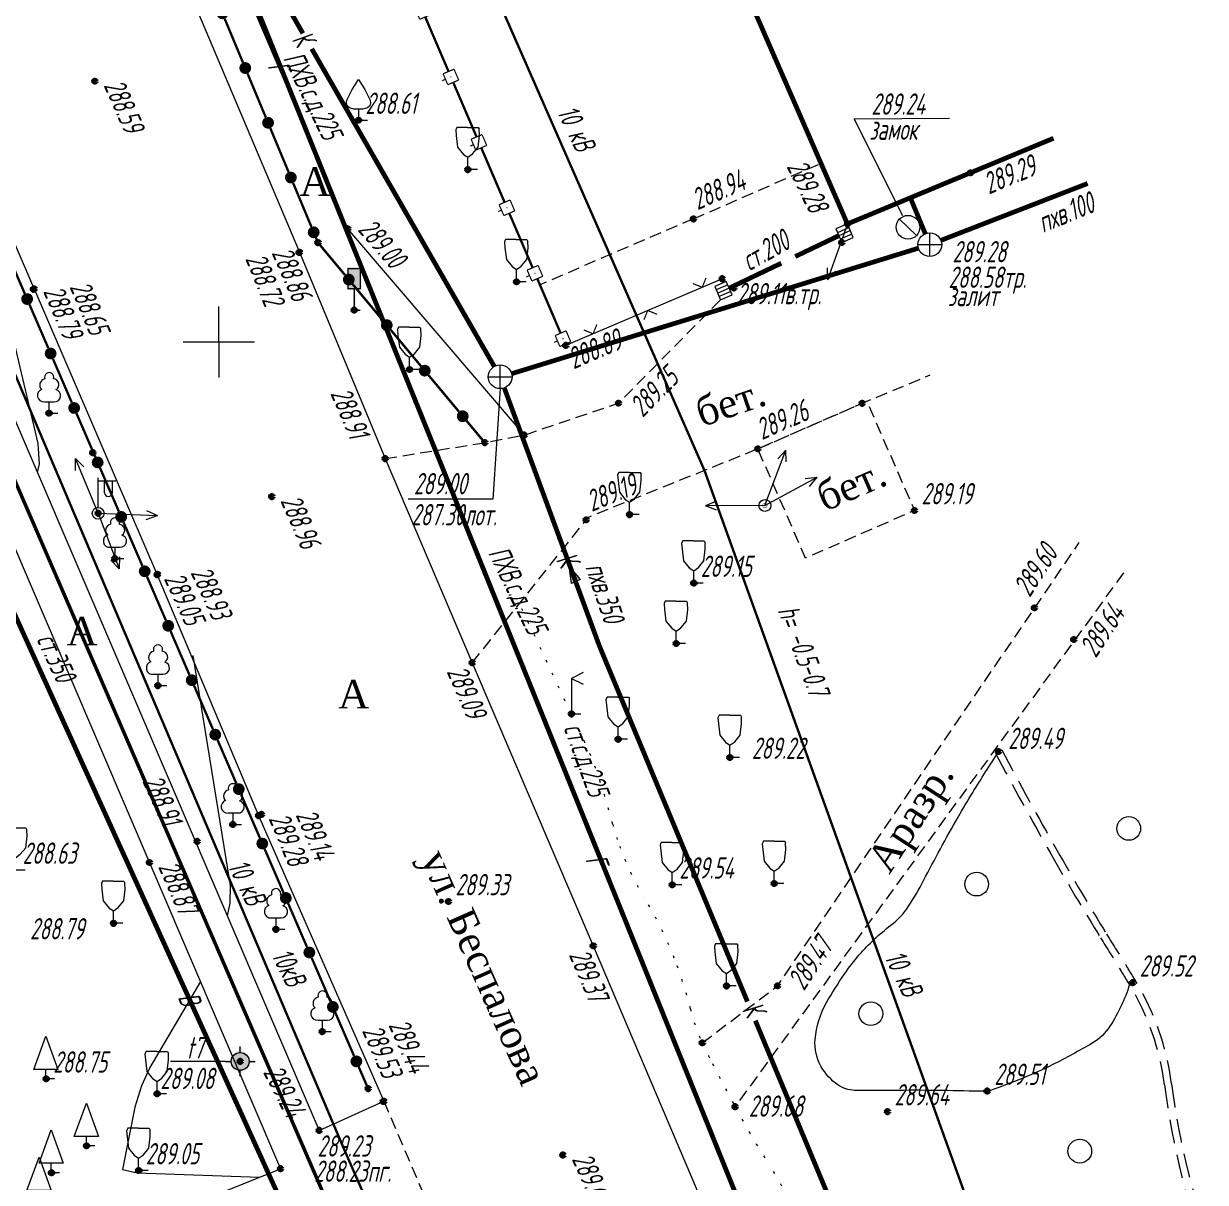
# Model space of a CAD drawing. Header units: metres. Extents: x 1687 to 3282, y 1191 to 1671.
# Drawn here: x 1930.33 to 1980.16, y 1410 to 1458.84 of the extents above; entities that cross this region are included whole.
import ezdxf

# ---------------------------------------------------------------- set-up
doc = ezdxf.new("R2010")
doc.units = ezdxf.units.M
doc.set_wipeout_variables(frame=1)
for name, pattern in [('71100000a', [1, 0, -1]), ('COMMUN', [6, 5, -1]), ('DASHED', [0.75, 0.5, -0.25]), ('DASHEDX2', [1.5, 1, -0.5])]:
    doc.linetypes.add(name, pattern=pattern)
for name, color, linetype, lineweight, transparency in [('31252100', 7, 'Continuous', 18, 0.65), ('51361800', 7, 'Continuous', 18, 0.65), ('51361990', 7, 'Continuous', 18, 0.65), ('51472300', 7, 'Continuous', 18, 0.65), ('51478610', 7, 'Continuous', 18, 0.65), ('62221000', 7, 'Continuous', 18, 0.65), ('71100000', 7, 'Continuous', 18, 0.65), ('71133100', 7, 'Continuous', 18, 0.65), ('71133200', 7, 'Continuous', 18, 0.65), ('71133300', 7, 'Continuous', 18, 0.65), ('71133800', 7, 'Continuous', 18, 0.65), ('82211000', 7, 'Continuous', 18, 0.65), ('82212100', 7, 'Continuous', 18, 0.65), ('82323000', 7, 'Continuous', 18, 0.65), ('Commun', 7, 'Continuous', 18, 0.65), ('ELE_SKLAD', 7, 'Continuous', 18, 0.65), ('GEO_POINTS', 7, 'Continuous', 18, 0.65), ('Grid', 7, 'Continuous', 18, 0.65), ('Otm', 7, 'Continuous', 18, 0.65), ('R_Поверхность7_CNT-MIN', 7, 'Continuous', 18, 0.65), ('R_Поверхность9_CNT-MIN', 7, 'Continuous', 18, 0.65), ('Sit', 7, 'Continuous', 18, 0.65), ('Text', 7, 'Continuous', 18, 0.65), ('Text_com', 7, 'Continuous', 18, 0.65), ('Us_znak', 7, 'Continuous', 18, 0.65), ('Us_znak_fon', 7, 'Continuous', 18, 0.65)]:
    doc.layers.add(name, color=color, linetype=linetype, lineweight=lineweight, transparency=transparency)
doc.styles.add('eskd', font='ESKD1.shx', dxfattribs={"width": 1.2, "oblique": 15})
doc.styles.get("Standard").update_dxf_attribs({"font": 'GOST_0.TTF', "oblique": 15})
doc.styles.add('style1', font='times.ttf', dxfattribs={"height": 1})
doc.linetypes.add('KABELww_500', pattern='A,0.0001,-0.4,[131,ltypeshp.shx,S=0.4,R=90,X=0.4,Y=-0.4],0.2,[131,ltypeshp.shx,S=0.2,R=90,X=0.4,Y=-0.2],3.6,[131,ltypeshp.shx,S=0.2,R=-90,X=-0.4,Y=0.2],0.2,[131,ltypeshp.shx,S=0.4,R=-90,X=-0.4,Y=0.4],-0.8,4,-0.4', length=9.6001)
doc.linetypes.add('ПОДЗ_ЛИНИИ_СВЯЗИ', pattern='A,4.8,-0.2,[133,ltypeshp.shx,S=0.2,R=0,X=-0.2,Y=0],-0.2,4.8,-2', length=12)

# ---------------------------------------------------------------- blocks, each defined once
blk = doc.blocks.new('71133100')
for p, q in [((-0.39, 0.96), (0.43, 0.96)), ((0, 0.96), (0, 0)), ((0, 0), (0.75, 0))]:
    blk.add_line(p, q)
for centre, radius, start, end in [((0.01, 3.04), 0.39, 339.52, 198.62), ((-0.439, 1.495), 0.538, 107.10582, 275.23057), ((-0.26, 2.38), 0.52, 101.09, 227.21), ((0.33, 2.4), 0.5, 301.87, 85.62), ((0.46, 1.48), 0.52, 267.04, 76.7)]:
    blk.add_arc(centre, radius, start, end)
at = {"style": 'eskd', "oblique": 14.99998}
blk.add_attdef('Z', (1.702, -0.173), '', height=2, dxfattribs=at)
blk = doc.blocks.new('51472300')
for p, q in [((0, 0.5), (0, 3)), ((0, 2.75), (1.5, 2.75)), ((0.538, 1.74), (0.538, 2.75)), ((1.2, 1.74), (1.2, 2.75))]:
    blk.add_line(p, q)
at = {"color": 7}
for radius in [0.5, 0.05]:
    blk.add_circle((0, 0), radius, dxfattribs=at)
blk.add_arc((0.869, 1.752), 0.331, 182.15673, 357.84327)
at = {"oblique": 15}
blk.add_attdef('Z', (1.021, -1.366), '', height=2, dxfattribs=at)
blk = doc.blocks.new('71133200')
for p, q in [((-0.924145, 3.560442), (-1.024145, 3.360442)), ((-1.024145, 3.360442), (-0.977382, 2.864397)), ((-0.024145, 3.560442), (-0.924145, 3.560442)), ((-0.024145, 3.560442), (0.875855, 3.560442)), ((0.875855, 3.560442), (0.958164, 3.395824)), ((0.975974, 2.864397), (0.958164, 3.395824)), ((-0.977382, 2.864397), (-0.861899, 1.88241)), ((0.861899, 1.88241), (0.975974, 2.864397)), ((-0.861899, 1.88241), (-0.374616, 1.28565)), ((-0.374616, 1.28565), (0, 1.039723)), ((0, 1.039723), (0.401375, 1.321765)), ((0, 0), (0, 1.039723)), ((0.401375, 1.321765), (0.861899, 1.88241)), ((0.8, 0), (0, 0))]:
    blk.add_line(p, q)
at = {"style": 'eskd', "oblique": 14.99997778}
blk.add_attdef('Z', (1.873004, -0.239356), '', height=2, dxfattribs=at)
blk = doc.blocks.new('71133800')
blk.add_lwpolyline([(0.71, 0), (0, 0), (0, 0.8), (-1.03, 0.8), (0, 3.61), (1.01, 0.8), (-0.03, 0.8)])
at = {"style": 'eskd', "oblique": 15}
blk.add_attdef('Z', (1.573, -0.805), '', height=2, dxfattribs=at)
blk = doc.blocks.new('51478610')
at = {"style": 'eskd', "oblique": 14.99998}
blk.add_attdef('Z', (1.108, -0.778), '', height=2, dxfattribs=at)
at = {"color": 7}
blk.add_wipeout([(0.5, 0.049), (0.481, 0.146), (0.443, 0.237), (0.388, 0.319), (0.319, 0.388), (0.237, 0.443), (0.146, 0.481), (0.049, 0.5), (-0.049, 0.5), (-0.146, 0.481), (-0.237, 0.443), (-0.319, 0.388), (-0.388, 0.319), (-0.443, 0.237), (-0.481, 0.146), (-0.5, 0.049), (-0.5, -0.049), (-0.481, -0.146), (-0.443, -0.237), (-0.388, -0.319), (-0.319, -0.388), (-0.237, -0.443), (-0.146, -0.481), (-0.049, -0.5), (0.049, -0.5), (0.146, -0.481), (0.237, -0.443), (0.319, -0.388), (0.388, -0.319), (0.443, -0.237), (0.481, -0.146), (0.5, -0.049)], dxfattribs=at)
at = {"color": 7, "const_width": 0.375}
blk.add_lwpolyline([(0.013, 0.013, 1), (-0.013, -0.013, 1), (0.013, 0.013)], format="xyb", close=True, dxfattribs=at)
blk.add_circle((0, 0), 0.5)
blk = doc.blocks.new('71133300')
for p, q in [((0, 0.91), (0, 0)), ((0, 0), (0.76, 0))]:
    blk.add_line(p, q)
blk.add_lwpolyline([(0, 0.91), (-0.385, 0.91), (-0.76, 1.03), (-0.95, 1.21), (-1.01, 1.47), (-0.99, 1.69), (-0.54, 2.57), (0, 3.42), (0.54, 2.57), (0.99, 1.69), (1.01, 1.47), (0.95, 1.21), (0.76, 1.03), (0.385, 0.91)], close=True)
at = {"style": 'eskd', "oblique": 15}
blk.add_attdef('Z', (1.77, -0.69), '', height=2, dxfattribs=at)
blk = doc.blocks.new('51361990a')
at = {"color": 7, "style": 'eskd', "oblique": 15}
for tag, p in [('Z', (1.727, 1.405)), ('Z1', (1.727, -0.995)), ('Z2', (1.727, -3.395))]:
    blk.add_attdef(tag, p, '', height=2, dxfattribs=at)
at = {"color": 7}
blk.add_wipeout([(1.005, 0.104), (0.967, 0.297), (0.891, 0.479), (0.782, 0.643), (0.642, 0.782), (0.479, 0.891), (0.297, 0.967), (0.103, 1.005), (-0.094, 1.005), (-0.287, 0.967), (-0.469, 0.891), (-0.632, 0.782), (-0.772, 0.643), (-0.881, 0.479), (-0.957, 0.297), (-0.995, 0.104), (-0.995, -0.093), (-0.957, -0.287), (-0.881, -0.469), (-0.772, -0.632), (-0.632, -0.772), (-0.469, -0.881), (-0.287, -0.956), (-0.094, -0.995), (0.103, -0.995), (0.297, -0.956), (0.479, -0.881), (0.642, -0.772), (0.782, -0.632), (0.891, -0.469), (0.967, -0.287), (1.005, -0.093)], dxfattribs=at)
blk.add_line((-0.714, 0.7), (0.714, -0.7))
blk.add_circle((0.005, 0.005), 1)
blk = doc.blocks.new('*U51')
at = {"layer": '82323000', "ltscale": 0.5, "flags": 128}
blk.add_lwpolyline([(5192364.632, 4969049.858, 0.05, 0.05, 0), (5192365.782, 4969050.347, 0.05, 0.05, 0), (5192368.083, 4969051.326, 0.05, 0.05, 0), (5192370.383, 4969052.305, 0.05, 0.05, 0), (5192371.229, 4969052.665, 0, 0, 0)], format="xyseb", dxfattribs=at)
at = {"layer": '82323000', "linetype": 'Continuous', "ltscale": 0.5, "const_width": 0.05}
for points in [[(5192369.99, 4969052.464), (5192370.383, 4969052.305)], [(5192370.383, 4969052.305), (5192370.542, 4969052.699)], [(5192368.083, 4969051.326), (5192367.924, 4969050.933)], [(5192368.476, 4969051.168), (5192368.083, 4969051.326)], [(5192365.389, 4969050.506), (5192365.782, 4969050.347)], [(5192365.782, 4969050.347), (5192365.941, 4969050.741)]]:
    blk.add_lwpolyline(points, dxfattribs=at)
blk = doc.blocks.new('*U65')
at = {"layer": '82211000', "linetype": 'Continuous', "ltscale": 0.5}
for points in [[(5192332.57, 4969105.548, 1), (5192332.766, 4969105.088, 1)], [(5192333.55, 4969103.248, 1), (5192333.746, 4969102.788, 1)], [(5192334.53, 4969100.948, 1), (5192334.726, 4969100.488, 1)], [(5192335.51, 4969098.648, 1), (5192335.706, 4969098.188, 1)], [(5192336.49, 4969096.348, 1), (5192336.686, 4969095.888, 1)], [(5192337.464, 4969094.046, 1), (5192337.659, 4969093.585, 1)], [(5192338.437, 4969091.743, 1), (5192338.631, 4969091.282, 1)], [(5192339.409, 4969089.439, 1), (5192339.603, 4969088.979, 1)], [(5192340.381, 4969087.136, 1), (5192340.575, 4969086.675, 1)], [(5192341.353, 4969084.833, 1), (5192341.547, 4969084.372, 1)], [(5192342.324, 4969082.529, 1), (5192342.517, 4969082.068, 1)], [(5192343.291, 4969080.224, 1), (5192343.484, 4969079.763, 1)], [(5192344.258, 4969077.918, 1), (5192344.451, 4969077.457, 1)], [(5192345.225, 4969075.613, 1), (5192345.418, 4969075.152, 1)], [(5192346.192, 4969073.308, 1), (5192346.385, 4969072.846, 1)], [(5192347.159, 4969071.002, 1), (5192347.352, 4969070.541, 1)], [(5192348.126, 4969068.697, 1), (5192348.319, 4969068.236, 1)], [(5192349.093, 4969066.391, 1), (5192349.285, 4969065.93, 1)], [(5192350.055, 4969064.084, 1), (5192350.247, 4969063.622, 1)], [(5192351.017, 4969061.776, 1), (5192351.209, 4969061.315, 1)], [(5192351.979, 4969059.469, 1), (5192352.171, 4969059.007, 1)], [(5192352.941, 4969057.161, 1), (5192353.133, 4969056.7, 1)], [(5192353.903, 4969054.854, 1), (5192354.095, 4969054.392, 1)], [(5192355.319, 4969052.822, 1), (5192355.64, 4969052.438, 1)], [(5192356.921, 4969050.902, 1), (5192357.241, 4969050.518, 1)], [(5192358.523, 4969048.983, 1), (5192358.843, 4969048.599, 1)], [(5192360.124, 4969047.063, 1), (5192360.445, 4969046.679, 1)]]:
    blk.add_hatch(color=256, dxfattribs=at).paths.add_polyline_path(points, flags=0)
at = {"layer": '82211000', "linetype": 'Continuous', "ltscale": 0.5, "flags": 128}
blk.add_lwpolyline([(5192332.178, 4969106.468, 0.1, 0.1, 0), (5192332.57, 4969105.548, 0, 0, 0)], format="xyseb", dxfattribs=at)
at = {"layer": '82211000', "linetype": 'Continuous', "ltscale": 0.5, "const_width": 0.1}
for points in [[(5192332.766, 4969105.088), (5192333.55, 4969103.248)], [(5192333.746, 4969102.788), (5192334.53, 4969100.948)], [(5192334.726, 4969100.488), (5192335.51, 4969098.648)], [(5192335.706, 4969098.188), (5192336.49, 4969096.348)], [(5192337.659, 4969093.585), (5192338.437, 4969091.743)], [(5192338.631, 4969091.282), (5192339.409, 4969089.439)], [(5192339.603, 4969088.979), (5192340.381, 4969087.136)], [(5192340.575, 4969086.675), (5192341.353, 4969084.833)], [(5192342.517, 4969082.068), (5192343.291, 4969080.224)], [(5192343.484, 4969079.763), (5192344.258, 4969077.918)], [(5192344.451, 4969077.457), (5192345.225, 4969075.613)], [(5192345.418, 4969075.152), (5192346.192, 4969073.308)], [(5192346.385, 4969072.846), (5192347.159, 4969071.002)], [(5192347.352, 4969070.541), (5192348.126, 4969068.697)], [(5192349.285, 4969065.93), (5192350.055, 4969064.084)], [(5192350.247, 4969063.622), (5192351.017, 4969061.776)], [(5192351.209, 4969061.315), (5192351.979, 4969059.469)], [(5192352.171, 4969059.007), (5192352.941, 4969057.161)], [(5192353.133, 4969056.7), (5192353.903, 4969054.854)], [(5192355.64, 4969052.438), (5192356.921, 4969050.902)], [(5192357.241, 4969050.518), (5192358.523, 4969048.983)], [(5192358.843, 4969048.599), (5192360.124, 4969047.063)]]:
    blk.add_lwpolyline(points, dxfattribs=at)
at = {"layer": '82211000', "linetype": 'Continuous', "ltscale": 0.5}
for points in [[(5192336.686, 4969095.888, 0.1, 0.1, 0), (5192336.711, 4969095.831, 0.1, 0.1, 0), (5192337.464, 4969094.046, 0, 0, 0)], [(5192341.547, 4969084.372, 0.1, 0.1, 0), (5192342.066, 4969083.144, 0.1, 0.1, 0), (5192342.324, 4969082.529, 0, 0, 0)], [(5192348.319, 4969068.236, 0.1, 0.1, 0), (5192349.068, 4969066.45, 0.1, 0.1, 0), (5192349.093, 4969066.391, 0, 0, 0)], [(5192354.095, 4969054.392, 0.1, 0.1, 0), (5192354.181, 4969054.186, 0.1, 0.1, 0), (5192355.319, 4969052.822, 0, 0, 0)]]:
    blk.add_lwpolyline(points, format="xyseb", dxfattribs=at)
at = {"layer": '82211000', "ltscale": 0.5, "const_width": 0.1}
blk.add_lwpolyline([(5192360.445, 4969046.679), (5192361.214, 4969045.757)], dxfattribs=at)
blk = doc.blocks.new('*U66')
at = {"layer": '82212100', "linetype": 'Continuous', "ltscale": 0.5}
for points in [[(5192344.225, 4969096.902, 1), (5192344.205, 4969096.948, 1)], [(5192345.399, 4969094.141, 1), (5192345.38, 4969094.187, 1)], [(5192346.573, 4969091.381, 1), (5192346.554, 4969091.427, 1)], [(5192347.748, 4969088.62, 1), (5192347.728, 4969088.666, 1)], [(5192348.922, 4969085.859, 1), (5192348.902, 4969085.905, 1)], [(5192350.159, 4969083.126, 1), (5192350.138, 4969083.172, 1)], [(5192351.414, 4969080.402, 1), (5192351.393, 4969080.447, 1)], [(5192352.669, 4969077.677, 1), (5192352.648, 4969077.722, 1)], [(5192353.887, 4969074.935, 1), (5192353.867, 4969074.981, 1)], [(5192355.069, 4969072.178, 1), (5192355.049, 4969072.224, 1)], [(5192356.25, 4969069.42, 1), (5192356.23, 4969069.466, 1)], [(5192357.432, 4969066.663, 1), (5192357.412, 4969066.709, 1)], [(5192358.613, 4969063.905, 1), (5192358.593, 4969063.951, 1)], [(5192359.795, 4969061.148, 1), (5192359.775, 4969061.194, 1)], [(5192360.976, 4969058.39, 1), (5192360.957, 4969058.436, 1)], [(5192362.158, 4969055.633, 1), (5192362.138, 4969055.679, 1)], [(5192363.339, 4969052.875, 1), (5192363.32, 4969052.921, 1)], [(5192364.521, 4969050.118, 1), (5192364.501, 4969050.164, 1)]]:
    blk.add_hatch(color=256, dxfattribs=at).paths.add_polyline_path(points, flags=0)
at = {"layer": '82212100', "linetype": 'Continuous', "ltscale": 0.5, "flags": 128}
blk.add_lwpolyline([(5192343.628, 4969098.305, 0.1, 0.1, 0), (5192344.117, 4969097.155, 0, 0, 0)], format="xyseb", dxfattribs=at)
at = {"layer": '82212100', "linetype": 'Continuous', "ltscale": 0.5}
for points, const_width in [([(5192343.985, 4969096.827), (5192343.847, 4969096.768)], 0.05), ([(5192343.887, 4969097.057), (5192344.347, 4969097.253)], 0.05), ([(5192344.083, 4969096.597), (5192343.887, 4969097.057)], 0.05), ([(5192344.543, 4969096.793), (5192344.083, 4969096.597)], 0.05), ([(5192344.347, 4969097.253), (5192344.543, 4969096.793)], 0.05), ([(5192344.313, 4969096.695), (5192345.292, 4969094.394)], 0.1), ([(5192345.062, 4969094.297), (5192345.522, 4969094.492)], 0.05), ([(5192345.257, 4969093.836), (5192345.062, 4969094.297)], 0.05), ([(5192345.522, 4969094.492), (5192345.717, 4969094.032)], 0.05), ([(5192345.159, 4969094.066), (5192345.021, 4969094.008)], 0.05), ([(5192345.717, 4969094.032), (5192345.257, 4969093.836)], 0.05), ([(5192345.487, 4969093.934), (5192346.466, 4969091.634)], 0.1), ([(5192346.334, 4969091.306), (5192346.196, 4969091.247)], 0.05), ([(5192346.236, 4969091.536), (5192346.696, 4969091.732)], 0.05), ([(5192346.431, 4969091.076), (5192346.236, 4969091.536)], 0.05), ([(5192346.696, 4969091.732), (5192346.892, 4969091.271)], 0.05), ([(5192346.892, 4969091.271), (5192346.431, 4969091.076)], 0.05), ([(5192346.661, 4969091.174), (5192347.64, 4969088.873)], 0.1), ([(5192347.41, 4969088.775), (5192347.87, 4969088.971)], 0.05), ([(5192347.87, 4969088.971), (5192348.066, 4969088.511)], 0.05), ([(5192347.508, 4969088.545), (5192347.37, 4969088.486)], 0.05), ([(5192347.606, 4969088.315), (5192347.41, 4969088.775)], 0.05), ([(5192348.066, 4969088.511), (5192347.606, 4969088.315)], 0.05), ([(5192347.836, 4969088.413), (5192348.814, 4969086.112)], 0.1), ([(5192348.584, 4969086.015), (5192349.044, 4969086.21)], 0.05), ([(5192348.78, 4969085.554), (5192348.584, 4969086.015)], 0.05), ([(5192349.044, 4969086.21), (5192349.24, 4969085.75)], 0.05), ([(5192348.682, 4969085.785), (5192348.544, 4969085.726)], 0.05), ([(5192349.24, 4969085.75), (5192348.78, 4969085.554)], 0.05), ([(5192349.817, 4969083.272), (5192350.271, 4969083.481)], 0.05), ([(5192350.271, 4969083.481), (5192350.48, 4969083.027)], 0.05), ([(5192349.921, 4969083.045), (5192349.785, 4969082.982)], 0.05), ([(5192350.026, 4969082.817), (5192349.817, 4969083.272)], 0.05), ([(5192350.48, 4969083.027), (5192350.026, 4969082.817)], 0.05), ([(5192350.253, 4969082.922), (5192351.299, 4969080.651)], 0.1), ([(5192351.072, 4969080.547), (5192351.526, 4969080.756)], 0.05), ([(5192351.281, 4969080.093), (5192351.072, 4969080.547)], 0.05), ([(5192351.526, 4969080.756), (5192351.735, 4969080.302)], 0.05), ([(5192351.176, 4969080.32), (5192351.04, 4969080.257)], 0.05), ([(5192351.735, 4969080.302), (5192351.281, 4969080.093)], 0.05), ([(5192351.508, 4969080.197), (5192352.554, 4969077.926)], 0.1), ([(5192352.327, 4969077.822), (5192352.781, 4969078.031)], 0.05), ([(5192352.781, 4969078.031), (5192352.99, 4969077.577)], 0.05), ([(5192352.431, 4969077.595), (5192352.295, 4969077.532)], 0.05), ([(5192352.536, 4969077.368), (5192352.327, 4969077.822)], 0.05), ([(5192352.99, 4969077.577), (5192352.536, 4969077.368)], 0.05), ([(5192353.647, 4969074.86), (5192353.509, 4969074.801)], 0.05), ([(5192353.549, 4969075.09), (5192354.008, 4969075.287)], 0.05), ([(5192353.746, 4969074.63), (5192353.549, 4969075.09)], 0.05), ([(5192354.008, 4969075.287), (5192354.205, 4969074.827)], 0.05), ([(5192354.205, 4969074.827), (5192353.746, 4969074.63)], 0.05), ([(5192353.976, 4969074.729), (5192354.96, 4969072.431)], 0.1), ([(5192354.73, 4969072.332), (5192355.19, 4969072.529)], 0.05), ([(5192355.19, 4969072.529), (5192355.387, 4969072.07)], 0.05), ([(5192354.829, 4969072.102), (5192354.691, 4969072.043)], 0.05), ([(5192354.927, 4969071.873), (5192354.73, 4969072.332)], 0.05), ([(5192355.387, 4969072.07), (5192354.927, 4969071.873)], 0.05), ([(5192355.157, 4969071.971), (5192356.142, 4969069.673)], 0.1), ([(5192355.912, 4969069.575), (5192356.372, 4969069.772)], 0.05), ([(5192356.109, 4969069.115), (5192355.912, 4969069.575)], 0.05), ([(5192356.372, 4969069.772), (5192356.568, 4969069.312)], 0.05), ([(5192356.01, 4969069.345), (5192355.873, 4969069.286)], 0.05), ([(5192356.568, 4969069.312), (5192356.109, 4969069.115)], 0.05), ([(5192356.339, 4969069.214), (5192357.323, 4969066.916)], 0.1), ([(5192357.094, 4969066.817), (5192357.553, 4969067.014)], 0.05), ([(5192357.553, 4969067.014), (5192357.75, 4969066.555)], 0.05), ([(5192357.192, 4969066.587), (5192357.054, 4969066.528)], 0.05), ([(5192357.29, 4969066.358), (5192357.094, 4969066.817)], 0.05), ([(5192357.75, 4969066.555), (5192357.29, 4969066.358)], 0.05), ([(5192357.52, 4969066.456), (5192358.505, 4969064.158)], 0.1), ([(5192358.275, 4969064.06), (5192358.735, 4969064.257)], 0.05), ([(5192358.472, 4969063.6), (5192358.275, 4969064.06)], 0.05), ([(5192358.735, 4969064.257), (5192358.932, 4969063.797)], 0.05), ([(5192358.374, 4969063.83), (5192358.236, 4969063.771)], 0.05), ([(5192358.932, 4969063.797), (5192358.472, 4969063.6)], 0.05), ([(5192358.702, 4969063.699), (5192359.686, 4969061.401)], 0.1), ([(5192359.457, 4969061.302), (5192359.916, 4969061.499)], 0.05), ([(5192359.916, 4969061.499), (5192360.113, 4969061.039)], 0.05), ([(5192359.555, 4969061.072), (5192359.417, 4969061.013)], 0.05), ([(5192359.654, 4969060.843), (5192359.457, 4969061.302)], 0.05), ([(5192360.113, 4969061.039), (5192359.654, 4969060.843)], 0.05), ([(5192359.883, 4969060.941), (5192360.868, 4969058.643)], 0.1), ([(5192360.638, 4969058.545), (5192361.098, 4969058.742)], 0.05), ([(5192360.835, 4969058.085), (5192360.638, 4969058.545)], 0.05), ([(5192361.098, 4969058.742), (5192361.295, 4969058.282)], 0.05), ([(5192360.737, 4969058.315), (5192360.599, 4969058.256)], 0.05), ([(5192361.295, 4969058.282), (5192360.835, 4969058.085)], 0.05), ([(5192361.065, 4969058.183), (5192362.05, 4969055.886)], 0.1), ([(5192361.82, 4969055.787), (5192362.279, 4969055.984)], 0.05), ([(5192362.279, 4969055.984), (5192362.476, 4969055.524)], 0.05), ([(5192361.918, 4969055.557), (5192361.78, 4969055.498)], 0.05), ([(5192362.017, 4969055.327), (5192361.82, 4969055.787)], 0.05), ([(5192362.476, 4969055.524), (5192362.017, 4969055.327)], 0.05), ([(5192362.246, 4969055.426), (5192363.231, 4969053.128)], 0.1), ([(5192363.001, 4969053.03), (5192363.461, 4969053.226)], 0.05), ([(5192363.198, 4969052.57), (5192363.001, 4969053.03)], 0.05), ([(5192363.461, 4969053.226), (5192363.658, 4969052.767)], 0.05), ([(5192363.1, 4969052.8), (5192362.962, 4969052.741)], 0.05), ([(5192363.658, 4969052.767), (5192363.198, 4969052.57)], 0.05), ([(5192363.428, 4969052.668), (5192364.413, 4969050.37)], 0.1), ([(5192364.183, 4969050.272), (5192364.642, 4969050.469)], 0.05), ([(5192364.642, 4969050.469), (5192364.839, 4969050.009)], 0.05), ([(5192364.281, 4969050.042), (5192364.143, 4969049.983)], 0.05), ([(5192364.38, 4969049.812), (5192364.183, 4969050.272)], 0.05), ([(5192364.839, 4969050.009), (5192364.38, 4969049.812)], 0.05)]:
    blk.add_lwpolyline(points, dxfattribs=dict(at, const_width=const_width))
for points in [[(5192349.01, 4969085.652, 0.1, 0.1, 0), (5192349.185, 4969085.241, 0.1, 0.1, 0), (5192350.044, 4969083.376, 0, 0, 0)], [(5192352.763, 4969077.472, 0.1, 0.1, 0), (5192353.298, 4969076.311, 0.1, 0.1, 0), (5192353.779, 4969075.188, 0, 0, 0)]]:
    blk.add_lwpolyline(points, format="xyseb", dxfattribs=at)
at = {"layer": '82212100', "ltscale": 0.5}
blk.add_lwpolyline([(5192364.61, 4969049.911, 0.1, 0.1, 0), (5192364.632, 4969049.858, 0.1, 0.1, 0), (5192364.483, 4969049.869, 0, 0, 0)], format="xyseb", dxfattribs=at)
blk = doc.blocks.new('*U71')
at = {"layer": '82211000', "linetype": 'Continuous', "ltscale": 0.5}
for points in [[(5192341.023, 4969053.875, 1), (5192340.824, 4969054.334, 1)], [(5192342.014, 4969051.58, 1), (5192341.816, 4969052.039, 1)], [(5192343.006, 4969049.285, 1), (5192342.808, 4969049.744, 1)], [(5192343.998, 4969046.99, 1), (5192343.799, 4969047.449, 1)], [(5192344.989, 4969044.695, 1), (5192344.791, 4969045.154, 1)], [(5192345.981, 4969042.4, 1), (5192345.783, 4969042.859, 1)], [(5192346.973, 4969040.105, 1), (5192346.775, 4969040.564, 1)], [(5192347.965, 4969037.81, 1), (5192347.766, 4969038.269, 1)], [(5192348.956, 4969035.516, 1), (5192348.758, 4969035.975, 1)], [(5192349.948, 4969033.221, 1), (5192349.75, 4969033.68, 1)], [(5192350.94, 4969030.926, 1), (5192350.741, 4969031.385, 1)], [(5192351.932, 4969028.631, 1), (5192351.733, 4969029.09, 1)], [(5192352.923, 4969026.336, 1), (5192352.725, 4969026.795, 1)], [(5192353.915, 4969024.041, 1), (5192353.717, 4969024.5, 1)], [(5192354.907, 4969021.746, 1), (5192354.708, 4969022.205, 1)], [(5192355.898, 4969019.451, 1), (5192355.7, 4969019.91, 1)]]:
    blk.add_hatch(color=256, dxfattribs=at).paths.add_polyline_path(points, flags=0)
at = {"layer": '82211000', "ltscale": 0.5, "const_width": 0.1}
blk.add_lwpolyline([(5192340.824, 4969054.334), (5192340.591, 4969054.873)], dxfattribs=at)
at = {"layer": '82211000', "linetype": 'Continuous', "ltscale": 0.5, "const_width": 0.1}
for points in [[(5192341.816, 4969052.039), (5192341.023, 4969053.875)], [(5192342.808, 4969049.744), (5192342.014, 4969051.58)], [(5192343.799, 4969047.449), (5192343.006, 4969049.285)], [(5192344.791, 4969045.154), (5192343.998, 4969046.99)], [(5192345.783, 4969042.859), (5192344.989, 4969044.695)], [(5192346.775, 4969040.564), (5192345.981, 4969042.4)], [(5192347.766, 4969038.269), (5192346.973, 4969040.105)], [(5192348.758, 4969035.975), (5192347.965, 4969037.81)], [(5192349.75, 4969033.68), (5192348.956, 4969035.516)], [(5192350.741, 4969031.385), (5192349.948, 4969033.221)], [(5192351.733, 4969029.09), (5192350.94, 4969030.926)], [(5192352.725, 4969026.795), (5192351.932, 4969028.631)], [(5192353.717, 4969024.5), (5192352.923, 4969026.336)], [(5192354.708, 4969022.205), (5192353.915, 4969024.041)], [(5192355.7, 4969019.91), (5192354.907, 4969021.746)]]:
    blk.add_lwpolyline(points, dxfattribs=at)
at = {"layer": '82211000', "linetype": 'Continuous', "ltscale": 0.5, "flags": 128}
blk.add_lwpolyline([(5192356.295, 4969018.533, 0.1, 0.1, 0), (5192355.898, 4969019.451, 0, 0, 0)], format="xyseb", dxfattribs=at)
blk = doc.blocks.new('31252100a')
blk.add_circle((0, 0), 1)
blk = doc.blocks.new('62221000')
at = {"linetype": 'Continuous'}
for points in [[(1, 3.5), (0, 3), (1, 2.5)], [(0, 3), (0, 0), (0.8, 0)]]:
    blk.add_lwpolyline(points, dxfattribs=at)
at = {"style": 'eskd', "oblique": 14.99997778}
blk.add_attdef('Z', (1.778249, -0.193057), '', height=2, dxfattribs=at)
blk = doc.blocks.new('51361800a')
at = {"style": 'eskd', "oblique": 15}
for tag, p in [('Z', (1.722, 1.4)), ('Z1', (1.722, -1)), ('Z2', (1.722, -3.4))]:
    blk.add_attdef(tag, p, '', height=2, dxfattribs=at)
at = {"color": 7}
blk.add_wipeout([(-0.098, 1), (-0.292, 0.962), (-0.474, 0.886), (-0.637, 0.777), (-0.777, 0.637), (-0.886, 0.474), (-0.962, 0.292), (-1, 0.098), (-1, -0.098), (-0.962, -0.292), (-0.886, -0.474), (-0.777, -0.637), (-0.637, -0.777), (-0.474, -0.886), (-0.292, -0.962), (-0.098, -1), (0.098, -1), (0.292, -0.962), (0.474, -0.886), (0.637, -0.777), (0.777, -0.637), (0.886, -0.474), (0.962, -0.292), (1, -0.098), (1, 0.098), (0.962, 0.292), (0.886, 0.474), (0.777, 0.637), (0.637, 0.777), (0.474, 0.886), (0.292, 0.962), (0.098, 1)], dxfattribs=at)
for p, q in [((0, -1), (0, 1)), ((-1, 0), (1, 0))]:
    blk.add_line(p, q)
blk.add_circle((0, 0), 1)
blk = doc.blocks.new('GRID')
at = {"layer": 'Grid', "color": 104}
blk.add_line((-1.5, 0), (1.5, 0), dxfattribs=at)
for points in [[(0, 0), (0, 1.5)], [(0, 0), (0, -1.5)]]:
    blk.add_lwpolyline(points, dxfattribs=at)
blk = doc.blocks.new('NAPR')
at = {"layer": 'Us_znak', "color": 0, "linetype": 'Continuous', "lineweight": -2}
for p in [(-0.191, 2.038), (0.189, 2.037)]:
    blk.add_line(p, (0, 2.5), dxfattribs=at)
blk.add_lwpolyline([(0, 0), (0, 2.5)], dxfattribs=at)
blk = doc.blocks.new('ZNAK')
at = {"layer": 'Us_znak_fon', "true_color": 0xffffff}
blk.add_hatch(color=7, dxfattribs=at).paths.add_polyline_path([(0.3, 1.8), (-0.3, 1.8), (-0.3, 0.85), (-0.05, 0.85), (-0.05, -0.05), (0.25, -0.05), (0.25, 0.05), (0.05, 0.05), (0.05, 0.85), (0.3, 0.85)])
at = {"layer": 'Us_znak', "color": 0, "linetype": 'Continuous', "lineweight": -2, "ltscale": 10}
blk.add_lwpolyline([(-0.25, 1.75), (0.25, 1.75), (0.25, 0.9), (-0.25, 0.9)], close=True, dxfattribs=at)
at = {"layer": 'Us_znak', "linetype": 'DASHEDX2', "ltscale": 10}
blk.add_lwpolyline([(0, 0.9), (0, 0), (0.25, 0)], dxfattribs=at)
blk = doc.blocks.new('A$C52264BE2')
at = {"layer": 'Sit'}
h = blk.add_hatch(color=32, dxfattribs=at)
h.dxf.hatch_style = 1
h.paths.add_polyline_path([(0, 0.374), (0.714, 0.443), (0.15, 0)])
at = {"layer": 'Sit', "color": 32, "elevation": 285.308}
blk.add_lwpolyline([(0, 0.374), (0.714, 0.443), (0.15, 0), (0, 0.374)], dxfattribs=at)
blk = doc.blocks.new('POINT')
at = {"layer": 'Us_znak', "linetype": 'Continuous', "lineweight": -2}
h = blk.add_hatch(color=0, dxfattribs=at)
edge = h.paths.add_edge_path()
edge.add_arc((0, 0), 0.05, 0, 360)
at = {"layer": 'Us_znak_fon', "linetype": 'Continuous', "true_color": 0xffffff}
blk.add_hatch(color=7, dxfattribs=at).paths.add_polyline_path([(-0.422, 0.05, -0.346708), (-0.05, 0.422), (-0.05, 0.625), (0.05, 0.625), (0.05, 0.422, -0.346708), (0.422, 0.05), (0.625, 0.05), (0.625, -0.05), (0.422, -0.05, -0.346708), (0.05, -0.422), (0.05, -0.625), (-0.05, -0.625), (-0.05, -0.422, -0.346708), (-0.422, -0.05), (-0.625, -0.05), (-0.625, 0.05)])
at = {"layer": 'Us_znak', "color": 0, "linetype": 'Continuous', "lineweight": -2}
for p, q in [((0, 0.375), (0, 0.625)), ((-0.625, 0), (-0.375, 0)), ((0.375, 0), (0.625, 0)), ((0, -0.625), (0, -0.375))]:
    blk.add_line(p, q, dxfattribs=at)
for radius in [0.375, 0.05]:
    blk.add_circle((0, 0), radius, dxfattribs=at)

msp = doc.modelspace()

# ---------------------------------------------------------------- linework, layer by layer
at = {"color": 192, "linetype": 'ПОДЗ_ЛИНИИ_СВЯЗИ', "lineweight": 60, "ltscale": 0.4, "const_width": 0.15, "elevation": 290.074, "flags": 128}
msp.add_lwpolyline([(1951.266, 1390.364), (1918.519, 1466.007)], dxfattribs=at)
at = {"layer": '71100000', "linetype": '71100000a', "ltscale": 0.5, "elevation": 288.208, "flags": 128}
msp.add_lwpolyline([(1953.424, 1429.745), (1951.236, 1434.398)], dxfattribs=at)
at = {"layer": '71100000', "linetype": '71100000a', "ltscale": 0.5}
msp.add_lwpolyline([(1953.424, 1429.745, -0.014553), (1954.239, 1427.981, -0.024272), (1954.644, 1426.889, -0.010189), (1955.165, 1425.119, 0.019093), (1955.46, 1424.179, 0.051467), (1956.497, 1422.005, -0.043496), (1957.764, 1419.455, -0.033797), (1958.442, 1417.312, 0.050241), (1958.946, 1415.884, 0.008447), (1959.375, 1415.01, 0.004009), (1960.326, 1413.191, 0.02193), (1961.801, 1410.692, -0.040446), (1962.551, 1409.307, -0.039251)], format="xyb", dxfattribs=at)
at = {"layer": 'Commun', "color": 1, "linetype": 'KABELww_500', "lineweight": 30, "elevation": 289.986, "flags": 128}
msp.add_lwpolyline([(1971.025, 1406.711), (1959.032, 1440.012), (1946.823, 1467.845), (1931.31, 1504.346), (1924.271, 1522.106)], dxfattribs=at)
at = {"layer": 'Commun', "color": 1, "linetype": 'KABELww_500', "lineweight": 30, "flags": 128}
msp.add_lwpolyline([(1902.3, 1508.453), (1907.247, 1496.628), (1915.094, 1478.449), (1925.833, 1453.741), (1943.82, 1411.454), (1947.767, 1402.432), (1954.32, 1387.493), (1973.029, 1345.148), (1987.375, 1312.339), (2001.279, 1279.81), (2013.185, 1252.155), (2013.185, 1252.155)], dxfattribs=at)
at = {"layer": 'Commun', "color": 4, "linetype": 'COMMUN', "ltscale": 0.7, "const_width": 0.2, "elevation": 287.906, "flags": 128}
msp.add_lwpolyline([(1930.052, 1484.505), (1961.298, 1407.187)], dxfattribs=at)
at = {"layer": 'Commun', "color": 32, "linetype": 'COMMUN', "ltscale": 0.7, "const_width": 0.2, "flags": 128}
for points, elevation in [([(1942.103, 1458.428), (1927.457, 1483.907)], 288.999), ([(1950.172, 1444.392), (1942.476, 1457.778)], 288.999), ([(1968.539, 1449.524), (1975.194, 1452.103)], 289.283), ([(1968.539, 1449.524), (1967.718, 1451.5)], 289.283), ([(1968.539, 1449.524), (1950.906, 1444.085)], 289.283), ([(1950.595, 1443.488), (1954.598, 1432.629), (1960.847, 1417.624)], 289.283), ([(1961.182, 1416.82), (1979.248, 1373.442)], 289.283)]:
    msp.add_lwpolyline(points, dxfattribs=dict(at, elevation=elevation))
at = {"layer": 'Commun', "color": 106, "linetype": 'COMMUN', "ltscale": 0.7, "const_width": 0.2, "elevation": 288.015, "flags": 128}
msp.add_lwpolyline([(1918.77, 1458.569), (1942.4, 1406.526), (1971.096, 1335.054), (1995.999, 1280.023)], dxfattribs=at)
at = {"layer": 'GEO_POINTS', "lineweight": 60}
for centre in [(1933.333, 1456.412, 288.588), (1944.445, 1454.773, 288.614), (1949.06, 1452.687, 288.754), (1970.249, 1452.552, 289.294), (1958.57, 1450.608, 288.941), (1943.991, 1450.197, 289.001), (1965.065, 1450.397, 289.277), (1967.628, 1450.245, 289.239), (1942.74, 1449.609, 288.959), (1964.823, 1449.618, 289.284), (1968.548, 1449.515, 289.283), (1941.941, 1449.199, 288.72), (1941.965, 1449.202, 288.862), (1959.788, 1448.088, 289.29), (1930.738, 1447.643, 288.789), (1930.775, 1447.659, 288.649), (1951.113, 1447.957, 288.844), (1960.277, 1447.7, 289.113), (1944.266, 1446.768, 288.826), (1953.191, 1445.28, 288.887), (1946.602, 1444.262, 288.973), (1950.431, 1443.94, 288.999), (1955.408, 1442.843, 289.249), (1965.683, 1442.84, 288.715), (1931.397, 1442.42, 288.715), (1949.773, 1441.179, 289.153), (1951.435, 1441.498, 289.163), (1933.239, 1440.757, 288.887), (1961.287, 1440.92, 289.257), (1945.571, 1440.507, 288.911), (1940.787, 1438.905, 288.956), (1933.469, 1438.201, 288.904), (1955.881, 1438.147, 289.23), (1961.584, 1438.53, 289.185), (1967.891, 1438.319, 289.187), (1954.051, 1437.927, 289.193), (1934.176, 1436.291, 288.99), (1935.956, 1435.614, 289.045), (1935.978, 1435.634, 288.927), (1958.582, 1435.261, 289.152), (1972.947, 1434.216, 289.605), (1957.843, 1432.717, 288.105), (1974.607, 1432.881, 289.636), (1949.245, 1431.903, 289.094), (1935.987, 1430.938, 289.009), (1953.424, 1429.745, 288.208), (1955.393, 1428.679, 289.446), (1971.44, 1428.161, 289.492), (1960.112, 1427.908, 289.222), (1939.145, 1425.091, 289.166), (1940.235, 1425.459, 289.283), (1940.356, 1425.513, 289.143), (1937.645, 1424.376, 288.909), (1935.631, 1423.485, 288.868), (1961.981, 1422.597, 289.344), (1957.678, 1422.546, 289.544), (1948.239, 1421.843, 289.33), (1934.116, 1420.921, 288.793), (1940.966, 1420.668, 289.329), (1954.35, 1419.97, 289.374), (1959.967, 1418.283, 289.418), (1962.122, 1418.286, 289.468), (1977.089, 1418.417, 289.525), (1942.922, 1416.358, 289.379), (1958.946, 1415.884, 289.602), (1939.459, 1415.101, 289.076), (1931.277, 1414.367, 288.745), (1935.953, 1413.74, 289.03), (1944.854, 1413.956, 289.431), (1970.958, 1413.851, 289.507), (1945.494, 1413.409, 289.527), (1945.52, 1413.422, 289.435), (1960.326, 1413.191, 289.68), (1966.752, 1412.985, 289.642), (1942.794, 1412.195, 289.241), (1932.98, 1411.543, 288.96), (1953.069, 1411.157, 289.599), (1931.498, 1410.409, 288.93), (1935.178, 1410.501, 289.05), (1941.162, 1410.58, 289.194)]:
    msp.add_circle(centre, 0.06, dxfattribs=at)
at = {"layer": 'R_Поверхность7_CNT-MIN', "color": 32}
msp.add_lwpolyline([(1976.961, 1418.339, -0.063809), (1976.136, 1416.588, -0.119928), (1975.385, 1415.867, -0.014779), (1973.696, 1414.953, -0.021627), (1972.499, 1414.413, -0.007602), (1971.1, 1413.878, -0.078909), (1970.958, 1413.851, -0.015164), (1970.434, 1413.848, 0.004318), (1968.595, 1413.88, 0.004964), (1966.751, 1413.877, -0.006625), (1965.369, 1413.88, -0.15111), (1964.659, 1414.112, -0.108301), (1963.963, 1414.874, -0.15258), (1963.703, 1416.029, -0.109914), (1964.184, 1417.581, -0.020799), (1964.931, 1418.771, -0.028224), (1965.565, 1419.59, -0.050663), (1966.893, 1420.837, 0.083906), (1967.646, 1421.645, 0.026771), (1968.274, 1422.719, -0.010939), (1969.728, 1425.393, -0.00858), (1970.346, 1426.432, -0.005071), (1971.44, 1428.161)], format="xyb", dxfattribs=at)
at = {"layer": 'R_Поверхность9_CNT-MIN', "color": 32, "flags": 128}
for points, elevation in [([(1928.63, 1450.795), (1930.927, 1441.15), (1930.981, 1440.281), (1930.9, 1439.925)], 288.5), ([(1937.457, 1432.215), (1939.039, 1422.517), (1939.028, 1421.765), (1938.915, 1421.239)], 289), ([(1937.782, 1418.464), (1935.646, 1414.847), (1935.302, 1414.077), (1935.012, 1413.172), (1934.494, 1410.55), (1935.116, 1410.403), (1940.275, 1410.223)], 289)]:
    msp.add_lwpolyline(points, dxfattribs=dict(at, elevation=elevation))
at = {"layer": 'Sit', "const_width": 0.2, "elevation": 288.481, "flags": 128}
msp.add_lwpolyline([(1941.598, 1504.629), (1958.349, 1465.775), (1965.065, 1450.397), (1973.755, 1454.008)], dxfattribs=at)
at = {"layer": 'Sit', "flags": 128}
for points, elevation in [([(1919.812, 1501.533), (1924.292, 1490.988), (1929.355, 1479.097), (1936.731, 1461.57), (1941.965, 1449.202), (1945.571, 1440.507)], 287.59), ([(1931.893, 1478.472), (1938.718, 1462.544), (1943.991, 1450.197), (1951.435, 1441.498)], 287.746), ([(1927.136, 1456.096), (1930.834, 1447.522)], 287.405), ([(1967.394, 1450.737), (1965.346, 1454.82), (1969.372, 1454.859)], 289.239), ([(1965.133, 1450.241), (1964.644, 1450.027)], 288.481), ([(1965.188, 1450.114), (1964.699, 1449.901)], 288.481), ([(1926.611, 1449.924), (1942.794, 1412.195)], 288.254), ([(1965.253, 1449.966), (1964.764, 1449.752)], 288.481), ([(1924.458, 1449.548), (1941.162, 1410.58)], 288.265), ([(1930.775, 1447.659), (1935.956, 1435.614), (1940.235, 1425.459), (1945.52, 1413.422)], 288.649), ([(1960.021, 1447.833), (1959.532, 1447.619)], 289.282), ([(1960.082, 1447.693), (1959.593, 1447.48)], 289.282), ([(1960.145, 1447.548), (1959.657, 1447.334)], 289.282), ([(1950.421, 1443.457), (1950.106, 1438.801), (1946.541, 1438.801)], 289.283), ([(1945.571, 1440.507), (1949.245, 1431.903), (1954.35, 1419.97), (1964.979, 1394.946), (1972.921, 1376.198), (1979.151, 1361.496), (1983.989, 1350.075), (1988.954, 1338.547), (1996.461, 1320.824), (2000.8, 1310.529)], 287.59), ([(1938.834, 1415.101), (1936.524, 1415.101)], 289.076), ([(1942.794, 1412.195), (1945.52, 1413.42)], 288.254)]:
    msp.add_lwpolyline(points, dxfattribs=dict(at, elevation=elevation))
at = {"layer": 'Sit', "linetype": 'DASHED', "flags": 128}
for points, elevation in [([(1958.57, 1450.608), (1963.947, 1452.956)], 288.941), ([(1958.57, 1450.608), (1952.097, 1447.834)], 288.941), ([(1945.571, 1440.507), (1949.773, 1441.179), (1951.435, 1441.498), (1955.408, 1442.843), (1959.717, 1447.197)], 287.59), ([(1949.245, 1431.903), (1954.144, 1438.044), (1961.287, 1440.92), (1965.683, 1442.84), (1968.558, 1444.032)], 287.59), ([(1958.946, 1415.884), (1962.122, 1418.286), (1974.831, 1436.966)], 289.602), ([(1976.703, 1435.686), (1960.326, 1413.191)], 289.636), ([(1945.52, 1413.422), (1947.429, 1408.939)], 288.649)]:
    msp.add_lwpolyline(points, dxfattribs=dict(at, elevation=elevation))
at = {"layer": 'Sit', "flags": 128}
for points, elevation in [([(1965.065, 1450.397), (1964.576, 1450.184), (1964.823, 1449.618), (1965.312, 1449.831)], 288.481), ([(1959.958, 1447.976), (1959.469, 1447.762), (1959.717, 1447.197), (1960.205, 1447.41)], 289.282)]:
    msp.add_lwpolyline(points, close=True, dxfattribs=dict(at, elevation=elevation))
at = {"layer": 'Sit', "linetype": 'COMMUN', "ltscale": 0.7, "const_width": 0.2, "elevation": 289.282, "flags": 128}
for points in [[(1962.865, 1449.024), (1964.699, 1449.901)], [(1960.082, 1447.693), (1962.276, 1448.742)]]:
    msp.add_lwpolyline(points, dxfattribs=at)
at = {"layer": 'Sit', "elevation": 288.196, "flags": 128}
msp.add_lwpolyline([(1924.458, 1449.548), (1918.663, 1447.057, 0.081069), (1914.637, 1444.49, 0.260187), (1913.633, 1441.581), (1918.31, 1430.368), (1926.651, 1411.165, 0.158694), (1929.463, 1407.988, 0.188423), (1933.211, 1407.387), (1941.162, 1410.58)], format="xyb", dxfattribs=at)
at = {"layer": 'Sit', "linetype": 'DASHED', "elevation": 287.59, "flags": 128}
msp.add_lwpolyline([(1961.287, 1440.92), (1965.879, 1442.926), (1967.891, 1438.319), (1963.299, 1436.313)], close=True, dxfattribs=at)
at = {"layer": 'Sit', "linetype": 'DASHEDX2'}
for points in [[(1971.573, 1428.232, 0.007412), (1973.9, 1423.999, 0.008722), (1975.993, 1420.469, 0.001961), (1976.834, 1419.118, -0.004281), (1977.218, 1418.494, -0.104265), (1978.731, 1414.154, 0.059888), (1980.641, 1406.589, 0.036223), (1982.216, 1403.239, -0.039859), (1983.644, 1400.143, -0.143981), (1984.104, 1393.231, 0.131018), (1984.408, 1385.821, 0.007018), (1985.402, 1382.775, 0.034867), (1985.645, 1382.199, 0.009275), (1986.455, 1380.673, -0.008028), (1987.399, 1378.903, -0.012289), (1990.4, 1372.683, 0.011484), (1993.593, 1366.034, 0.022527), (1997.271, 1359.55, -0.019232), (2001.641, 1351.96, -0.010593), (2002.087, 1351.065, -0.001501), (2005.067, 1344.713, -0.041545), (2007.533, 1338.011, -0.029346), (2009.643, 1328.151, -0.029346)], [(1971.308, 1428.091, 0.007412), (1973.64, 1423.851, 0.008722), (1975.738, 1420.312, 0.001961), (1976.58, 1418.958, -0.004281), (1976.961, 1418.339, -0.104265), (1978.433, 1414.116, 0.059888), (1980.361, 1406.482, 0.036223), (1981.954, 1403.092, -0.039859), (1983.362, 1400.04, -0.143981), (1983.811, 1393.297, 0.131018), (1984.121, 1385.732, 0.007018), (1985.118, 1382.678, 0.034867), (1985.378, 1382.063, 0.009275), (1986.192, 1380.528, -0.008028), (1987.132, 1378.766, -0.012289), (1990.126, 1372.559, 0.011484), (1993.326, 1365.898, 0.022527), (1997.016, 1359.39, -0.019232), (2001.375, 1351.821, -0.010593), (2001.816, 1350.937, -0.001501), (2004.795, 1344.586, -0.041545), (2007.244, 1337.931, -0.029346), (2009.347, 1328.106, -0.029346)]]:
    msp.add_lwpolyline(points, format="xyb", dxfattribs=at)

# ---------------------------------------------------------------- block references
at = {"layer": '31252100', "color": 7, "xscale": 0.5, "yscale": 0.5, "zscale": 0.5}
for p in [(1976.926, 1424.919), (1970.512, 1422.574), (1966.052, 1417.113), (1974.861, 1411.319)]:
    msp.add_blockref('31252100a', p, dxfattribs=at)
at = {"layer": '51472300', "color": 7, "xscale": 0.5, "yscale": 0.5, "zscale": 0.5}
msp.add_blockref('51472300', (1933.469, 1438.201, 288.904), dxfattribs=at)
at = {"layer": '62221000', "color": 7, "xscale": 0.5, "yscale": 0.5, "zscale": 0.5}
msp.add_blockref('62221000', (1953.424, 1429.745, 288.208), dxfattribs=at)
at = {"layer": '71133100', "color": 7, "xscale": 0.5, "yscale": 0.5, "zscale": 0.5}
for p in [(1931.397, 1442.42, 288.715), (1934.176, 1436.291, 288.99), (1935.987, 1430.938, 289.009), (1939.145, 1425.091, 289.166), (1940.966, 1420.668, 289.329), (1942.922, 1416.358, 289.379)]:
    msp.add_blockref('71133100', p, dxfattribs=at)
at = {"layer": '71133200', "color": 7, "xscale": 0.5, "yscale": 0.5, "zscale": 0.5}
for p in [(1949.06, 1452.687, 288.754), (1951.113, 1447.957, 288.844), (1946.602, 1444.262, 288.973), (1955.881, 1438.147, 289.23), (1958.582, 1435.261, 289.152), (1957.843, 1432.717, 288.105), (1955.393, 1428.679, 289.446), (1960.112, 1427.908, 289.222), (1929.987, 1423.168, 288.632), (1957.678, 1422.546, 289.544), (1961.981, 1422.597, 289.344), (1934.116, 1420.921, 288.793), (1959.967, 1418.283, 289.418), (1935.953, 1413.74, 289.03), (1935.178, 1410.501, 289.05)]:
    msp.add_blockref('71133200', p, dxfattribs=at)
at = {"layer": '71133300', "color": 7, "xscale": 0.5, "yscale": 0.5, "zscale": 0.5}
msp.add_blockref('71133300', (1944.445, 1454.773, 288.614), dxfattribs=at)
at = {"layer": '71133800', "color": 7, "xscale": 0.5, "yscale": 0.5, "zscale": 0.5}
for p in [(1931.27, 1414.367, 288.745), (1932.973, 1411.543, 288.96), (1931.491, 1410.409, 288.93), (1930.983, 1409.265, 288.973)]:
    msp.add_blockref('71133800', p, dxfattribs=at)
at = {"layer": '82211000', "color": 7}
for name in ['*U65', '*U71']:
    msp.add_blockref(name, (-5190411.441, -4967604.578), dxfattribs=at)
at = {"layer": '82212100', "color": 7}
msp.add_blockref('*U66', (-5190411.441, -4967604.578), dxfattribs=at)
at = {"layer": '82323000', "color": 7}
msp.add_blockref('*U51', (-5190411.441, -4967604.578), dxfattribs=at)
at = {"layer": 'Grid', "color": 7, "linetype": 'Continuous'}
msp.add_blockref('GRID', (1938.559, 1445.422), dxfattribs=at)
msp.add_blockref('GRID', (1938.559, 1445.422), dxfattribs=at)
at = {"layer": 'Sit', "color": 7, "linetype": 'Continuous'}
for p, rotation in [((1965.065, 1450.397, 288.481), 160.4537178631002), ((1933.469, 1438.201, 288.904), 22.53825370905681)]:
    msp.add_blockref('NAPR', p, dxfattribs=dict(at, rotation=rotation))
for name, p in [('ZNAK', (1944.266, 1446.768, 288.826)), ('POINT', (1939.459, 1415.101, 289.076))]:
    msp.add_blockref(name, p, dxfattribs=at)
at = {"layer": 'Sit', "color": 7, "linetype": 'Continuous', "xscale": -1}
for rotation in [200.6505008097862, 267.8515060574378]:
    msp.add_blockref('NAPR', (1933.469, 1438.201, 288.904), dxfattribs=dict(at, rotation=rotation))
at = {"layer": 'Sit', "color": 7, "rotation": 92.45529762156063}
msp.add_blockref('A$C52264BE2', (1953.806, 1435.265, -285.308), dxfattribs=at)

# ---------------------------------------------------------------- texts
at = {"layer": 'ELE_SKLAD', "oblique": 13, "width": 0.8}
msp.add_text('t7', height=0.9, dxfattribs=at).set_placement((1937.207, 1415.227, 289.076))
at = {"layer": 'Otm', "oblique": 13, "width": 0.8}
for s, rotation, p in [('288.59', 293.5837, (1933.691, 1456.241, 288.588)), ('289.29', 22.5633, (1971.025, 1451.631, 289.294)), ('288.94', 23.5911, (1958.741, 1450.966, 288.941)), ('289.28', 296.1167, (1962.487, 1452.821, 289.277)), ('289.00', 310.5556, (1944.384, 1450.138, 289.001)), ('288.86', 293.1535, (1940.774, 1449.181, 288.862)), ('288.72', 292.0394, (1939.663, 1448.932, 288.72)), ('288.79', 292.7995, (1931.138, 1447.559, 288.789)), ('288.65', 292.7995, (1932.253, 1447.751, 288.649)), ('288.89', 23.0537, (1953.513, 1444.261, 288.887)), ('289.25', 45.2705, (1956.43, 1442.207, 289.249)), ('288.91', 292.9329, (1943.25, 1443.255, 288.911)), ('289.26', 23.5981, (1961.457, 1441.278, 289.257)), ('289.19', 21.9314, (1954.282, 1438.253, 289.193)), ('288.96', 293.1813, (1941.144, 1438.732, 288.956)), ('289.60', 57.0015, (1972.75, 1434.623, 289.605)), ('288.93', 294.7202, (1937.354, 1435.706, 288.927)), ('289.05', 294.7202, (1936.228, 1435.447, 289.045)), ('289.64', 56.3281, (1975.535, 1432.068, 289.636)), ('289.09', 293.1645, (1948.154, 1431.535, 289.094)), ('288.91', 294.1044, (1935.317, 1426.92, 288.909)), ('289.28', 292.7207, (1940.647, 1425.34, 289.283)), ('289.14', 292.7207, (1941.788, 1425.495, 289.143)), ('288.87', 293.1929, (1935.988, 1423.311, 288.868)), ('289.47', 56.3743, (1963.229, 1418.041, 289.468)), ('289.37', 293.0129, (1953.305, 1419.597, 289.374)), ('289.44', 293.5115, (1945.699, 1416.639, 289.435)), ('289.53', 293.5115, (1944.584, 1416.396, 289.527)), ('289.24', 297.0808, (1940.408, 1414.653, 289.241)), ('289.60', 293.9105, (1953.428, 1410.989, 289.599))]:
    msp.add_text(s, height=0.9, rotation=rotation, dxfattribs=at).set_placement(p)
for s, p in [('288.61', (1944.745, 1455.033, 288.614)), ('289.24', (1966.074, 1454.999, 289.239)), ('289.11в.тр.', (1960.392, 1447.011, 289.283)), ('289.00', (1946.785, 1439.001, 288.999)), ('289.19', (1968.191, 1438.579, 289.187)), ('287.30лот.', (1946.673, 1437.691, -0.284)), ('289.15', (1958.882, 1435.521, 289.152)), ('289.49', (1971.847, 1428.267, 289.492)), ('289.22', (1961.037, 1427.853, 289.222)), ('288.63', (1930.287, 1423.428, 288.632)), ('289.54', (1957.978, 1422.806, 289.544)), ('289.33', (1948.539, 1422.103, 289.33)), ('288.79', (1930.596, 1420.242, 288.793)), ('289.52', (1977.389, 1418.677, 289.525)), ('288.75', (1931.577, 1414.627, 288.745)), ('289.08', (1936.093, 1413.934, 289.03)), ('289.51', (1971.258, 1414.111, 289.507)), ('289.64', (1967.052, 1413.245, 289.642)), ('289.68', (1960.905, 1412.768, 289.68)), ('289.05', (1935.478, 1410.761, 289.05))]:
    msp.add_text(s, height=0.9, dxfattribs=at).set_placement(p)
at = {"layer": 'Text', "style": 'style1'}
for p in [(1941.965, 1451.58), (1932.141, 1432.634, 288.254), (1943.59, 1429.976)]:
    msp.add_text('А', height=1.2, dxfattribs=at).set_placement(p)
for s, rotation, p in [('бет.', 19.0064, (1958.924, 1441.829)), ('бет.', 23.3689, (1964.104, 1438.257)), ('Аразр.', 56.8849, (1966.832, 1422.95, -579.585)), ('ул. Беспалова', 293.918, (1947.04, 1423.686, -285.22))]:
    msp.add_text(s, height=1.2, rotation=rotation, dxfattribs=at).set_placement(p)
at = {"layer": 'Text_com', "oblique": 13, "width": 0.8}
for s, rotation, p in [('К', 302.9686, (1941.612, 1458.169, 287.746)), ('ПХВ.с.д.225', 296.1628, (1941.249, 1457.379, 856.215)), ('Г', 290.4382, (1940.6, 1457.06, 282.899)), ('пхв.100', 22.3134, (1973.314, 1450.006, 858.542)), ('ст.200', 29.4695, (1960.927, 1448.389, 858.542)), ('ПХВ.с.д.225', 296.1628, (1949.892, 1436.533, 856.215)), ('К', 300.3586, (1952.748, 1436.241, 286.771)), ('пхв.350', 288.6048, (1953.997, 1435.941, 569.543)), ('ст.350', 294.9929, (1930.854, 1432.892, 277.672)), ('ст.с.д.225', 290.4208, (1953.081, 1429.155, 856.215)), ('Г', 290.4382, (1953.999, 1423.622, 282.899)), ('10кВ', 296.6455, (1940.755, 1419.573, 278.021)), ('В', 290.4382, (1936.822, 1417.814, 282.899)), ('К', 300.3586, (1960.601, 1417.286, 286.771))]:
    msp.add_text(s, height=0.9, rotation=rotation, dxfattribs=at).set_placement(p)
at = {"layer": 'Text_com', "color": 1, "oblique": 13, "width": 0.8}
for s, rotation, p in [('10 кВ ', 295.6548, (1952.807, 1455.115, 568.007)), ('h= -0.5-0.7', 290.2853, (1962.111, 1434.113, 278.725)), ('10 кВ ', 295.6548, (1938.925, 1423.336, 568.007)), ('10 кВ ', 295.6548, (1966.608, 1419.496, 568.007))]:
    msp.add_text(s, height=0.9, rotation=rotation, dxfattribs=at).set_placement(p)
at = {"layer": 'Text_com', "oblique": 13, "width": 0.8}
for s, p in [('замок', (1965.985, 1453.939, 289.283)), ('289.28', (1969.496, 1448.779, 289.283)), ('288.58тр.', (1969.327, 1447.702, 289.283)), ('залит', (1969.297, 1446.931, 289.283)), ('289.23', (1942.721, 1411.09, -0.76)), ('288.23пг.', (1942.582, 1410.026, -0.76))]:
    msp.add_text(s, height=0.9, dxfattribs=at).set_placement(p)

# ---------------------------------------------------------------- next in the draw order: block references
at = {"layer": '51361800', "color": 7, "xscale": 0.5, "yscale": 0.5, "zscale": 0.5}
msp.add_blockref('51361800a', (1950.421, 1443.957, 289.283), dxfattribs=at)
at = {"layer": '51361990', "color": 7, "xscale": 0.5, "yscale": 0.5, "zscale": 0.5}
msp.add_blockref('51361990a', (1967.618, 1450.254, 289.239), dxfattribs=at)
at = {"layer": '51478610', "color": 7, "xscale": 0.5, "yscale": 0.5, "zscale": 0.5}
msp.add_blockref('51478610', (1961.584, 1438.53, 289.185), dxfattribs=at)

# ---------------------------------------------------------------- next in the draw order: block references
at = {"layer": '51361800', "color": 7, "xscale": 0.5, "yscale": 0.5, "zscale": 0.5}
msp.add_blockref('51361800a', (1968.539, 1449.524, 289.283), dxfattribs=at)
at = {"layer": 'Sit', "color": 7, "linetype": 'Continuous'}
for rotation in [339.2990695066633, 90.28804127817497]:
    msp.add_blockref('NAPR', (1961.584, 1438.53, 289.185), dxfattribs=dict(at, rotation=rotation))
at = {"layer": 'Sit', "color": 7, "linetype": 'Continuous', "xscale": -1, "rotation": 298.4004378893628}
msp.add_blockref('NAPR', (1961.584, 1438.53, 289.185), dxfattribs=at)

doc.saveas('drawing.dxf')
